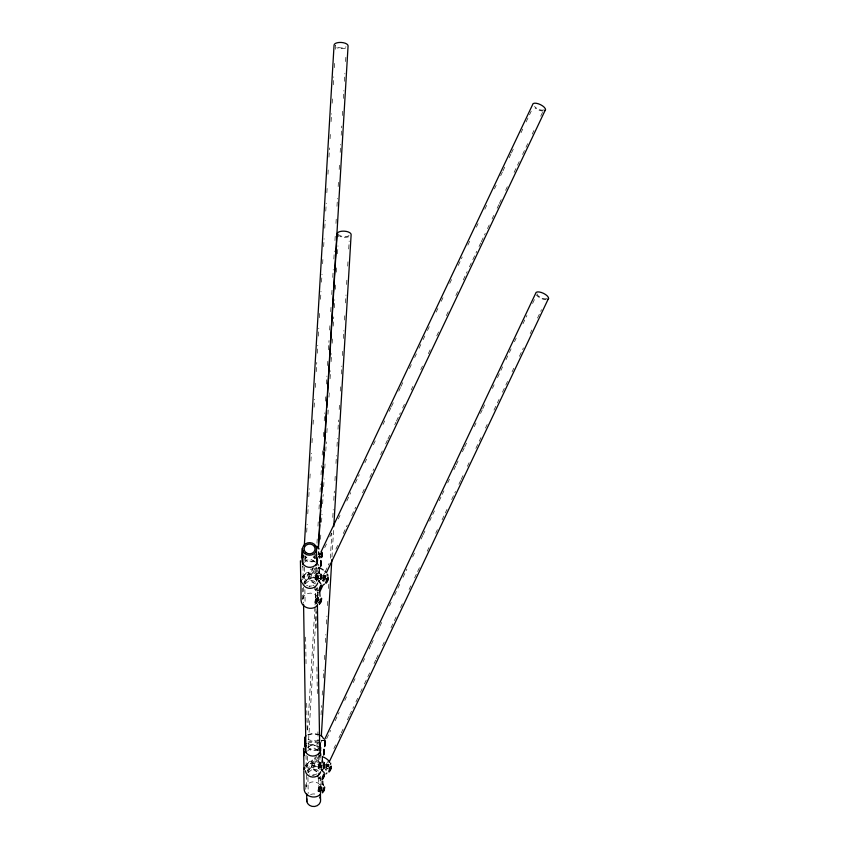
<?xml version="1.0" encoding="UTF-8"?>
<svg xmlns="http://www.w3.org/2000/svg" width="849" height="849" viewBox="0 0 849 849"><rect width="100%" height="100%" fill="white"/><g stroke="black" fill="none" stroke-linecap="round" stroke-linejoin="round"><path stroke-width="0.64" stroke-dasharray="4.25 3.18" d="M317.537 575.187L317.452 579.559M320.593 763.898L320.901 766.785L320.094 768.398A2.876 0.573 -66.5 0 1 320.115 767.698L320.858 764.036M320.275 573.691L316.401 573.51L316.125 579.75L316.412 574.985M321.357 578.477L316.168 578.243L316.359 575.017M316.168 578.243L316.412 573.531M323.151 765.639L319.256 765.458L319.182 768.462L319.468 762.243L319.16 766.976L324.414 767.188M305.12 558.515L305.279 555.883M306.691 532.196L307.158 524.3M307.784 513.772L308.251 505.877M308.803 496.665L309.269 488.769M309.896 478.242L310.288 471.662M310.904 461.134L311.381 453.239M312.007 442.711L312.39 436.131M313.101 424.288L313.493 417.708M314.119 407.18L314.586 399.285M315.287 387.441L315.605 382.177M316.221 371.65L316.773 362.438M317.324 353.226L317.791 345.331M318.333 336.119L318.81 328.223M319.436 317.696L319.818 311.116M320.529 299.272L320.996 291.366M321.538 282.155L322.015 274.259M322.641 263.731L323.023 257.151M323.649 246.624L324.127 238.728M324.753 228.201L325.22 220.305M325.761 211.093L326.239 203.198M326.854 192.67L327.247 186.09M327.958 174.247L328.34 167.667M328.966 157.139L329.518 147.928M330.07 138.716L330.452 132.136M331.078 121.609L331.556 113.713M332.171 103.185L332.564 96.606M333.275 84.762L333.742 76.866M334.283 67.655L334.676 61.075M335.387 49.231L335.62 45.284A5.465 2.398 3.4 0 0 339.897 47.809A5.465 2.398 3.4 0 0 345.999 46.791M316.964 543.211L317.282 537.948M317.982 526.104L318.375 519.524M319.001 508.997L319.468 501.101M320.02 491.889L320.487 483.994M321.028 474.782L321.58 465.57M322.206 455.043L322.599 448.463M323.299 436.619L323.692 430.04M324.233 420.828L324.711 412.932M325.411 401.089L325.804 394.509M326.43 383.981L326.897 376.086M327.523 365.558L327.916 358.978M328.457 349.767L329.009 340.555M329.635 330.028L330.028 323.448M330.728 311.604L331.121 305.024M331.747 294.497L332.139 287.917M332.755 277.39L333.233 269.494M333.859 258.956L334.326 251.06M334.952 240.532L335.344 233.953M335.971 223.425L336.353 216.845M336.979 206.318L337.456 198.422M338.157 186.578L338.549 179.999M339.176 169.471L339.558 162.891M340.184 152.364L340.661 144.468M341.202 135.256L341.754 126.045M342.38 115.517L342.773 108.937M343.399 98.41L343.866 90.514M344.407 81.302L344.874 73.407M345.585 61.563L345.978 54.983M307.635 730.044L314.99 606.345M315.064 605.029L315.998 589.238M316.475 581.342L317.25 568.183M308.176 747.226L316.231 611.683M316.698 603.788L317.409 591.944M318.11 580.1L318.343 576.153M319.436 557.729L319.755 552.455M320.529 539.295L320.922 532.716M321.548 522.188L322.015 514.292M322.641 503.765L323.193 494.553M323.66 486.657L324.127 478.762M324.753 468.234L325.146 461.654M325.772 451.127L326.313 441.915M326.865 432.703L327.258 426.124M327.958 414.28L328.351 407.7M328.977 397.173L329.37 390.593M330.07 378.75L330.537 370.854M331.089 361.642L331.556 353.746M332.182 343.219L332.575 336.639M333.201 326.112L333.742 316.9M334.294 307.688L334.761 299.793M335.387 289.265L335.779 282.685M336.406 272.158L336.798 265.578M337.499 253.734L337.966 245.839M338.518 236.627L338.677 233.995M321.039 714.816L321.58 705.604M322.206 695.076L322.599 688.497M323.225 677.969L323.692 670.073M324.318 659.546L324.711 652.966M325.337 642.438L325.804 634.543M326.43 624.015L326.897 616.119M327.523 605.592L327.916 599.012M328.542 588.484L328.86 583.221M330.346 558.217L331.832 533.214M332.766 517.412L333.233 509.517M333.784 500.305L334.326 491.093M334.952 480.566L335.344 473.986M335.971 463.458L336.437 455.563M336.989 446.351L337.456 438.455M338.008 429.244L338.549 420.032M339.176 409.505L339.568 402.925M340.269 391.081L340.661 384.501M341.287 373.974L341.754 366.078M342.38 355.551L342.773 348.971M343.399 338.443L343.866 330.548M344.492 320.02L344.885 313.44M345.511 302.913L345.978 295.017M346.604 284.489L346.997 277.91M347.697 266.066L348.09 259.486M348.716 248.959L349.183 241.063M319.224 766.955L319.415 763.718L319.373 765.214L321.973 765.331M331.98 556.965L333.699 528.014M320.933 756.13L321.071 753.668M317.802 575.325L317.048 579.018A2.876 0.573 -66.5 0 0 317.038 579.687L317.282 579.75M320.678 753.53L320.455 754.697M318.736 552.444L318.322 554.132M319.436 762.296L323.331 762.402M302.382 567.206L302.584 566.336M315.404 601.039L316.815 598.057L315.404 601.039L320.19 602.854M327.024 578.583L323.427 577.224L323.087 578.657L326.674 580.016M318.46 789.75L319.871 786.768L318.46 789.75L323.246 791.565M330.081 767.294L326.483 765.936L326.143 767.369L329.73 768.727M321.538 742.196L321.782 741.156A2.918 0.541 -68.1 0 0 321.792 740.328L321.559 740.328M317.229 602.047L315.786 602.684A2.876 0.923 -47.2 0 1 315.817 602.005L318.163 596.985L318.195 600.593A7.8 7.004 -0.9 0 0 310.331 593.101A7.8 7.004 -0.9 0 0 302.647 600.795L302.446 588.304M318.842 791.385A2.876 0.923 -47.2 0 1 318.874 790.716L321.219 785.696L321.251 789.294A7.8 7.004 -0.9 0 0 313.387 781.812A7.8 7.004 -0.9 0 0 305.704 789.496L305.629 784.593M317.781 600.933L318.173 597.749M320.837 789.644L321.23 786.461M317.929 592.772L318.088 592.124L318.173 597.218M325.093 577.628L326.525 574.614M329.104 764.323L328.33 765.925A2.918 0.913 -48.9 0 0 328.351 765.098C324.944 765.862 324.955 775.562 327.884 766.859M303.868 582.998L310.49 569M305.003 583.634L312.336 568.14M308.59 578.18L313.684 567.419M318.768 556.657L320.466 553.07M310.023 578.721L315.117 567.96M319.638 558.398L320.773 555.999M324.732 547.637L326.43 544.05M329.826 536.876L332.649 530.89M338.316 518.93L340.003 515.343M346.795 500.995L350.754 492.632M355.285 483.06L359.244 474.687M364.9 462.737L366.598 459.15M373.38 444.802L376.213 438.816M383.005 424.468L384.703 420.881M389.203 411.362L390.922 407.732M391.453 406.607L394.265 400.664M398.765 391.145L400.452 387.579M401.015 386.391L402.797 382.612M409.462 368.54L412.274 362.597M414.683 357.503L416.381 353.916M419.024 348.323L421.836 342.38M423.163 339.568L424.861 335.981M427.44 330.526L429.392 326.419M436.174 312.071L437.872 308.484M441.268 301.299L442.966 297.712M449.758 283.364L451.53 279.618M458.237 265.429L462.196 257.067M467.852 245.106L470.686 239.121M476.342 227.171L478.04 223.584M484.832 209.225L487.655 203.251M494.447 188.903L496.145 185.315M500.666 175.754L502.364 172.167M502.926 170.967L505.76 164.993M509.156 157.808L510.854 154.221M511.416 153.032L514.239 147.047M521.031 132.699L522.729 129.112M526.125 121.938L528.948 115.963M529.521 114.764L531.219 111.177M322.907 576.556L324.605 572.969M325.167 571.77L329.125 563.396M335.917 549.048L337.615 545.461M343.272 533.512L347.23 525.138M351.751 515.566L355.71 507.203M362.502 492.855L364.2 489.268M369.856 477.308L373.815 468.935M380.607 454.586L382.305 450.999M385.69 443.825L387.388 440.238M387.961 439.039L390.784 433.064M394.743 424.691L395.878 422.303M396.441 421.104L400.346 412.847M402.67 407.955L404.368 404.368M411.149 390.009L412.847 386.422M420.764 369.686L422.462 366.099M428.352 353.651L430.952 348.164M436.779 335.843L439.591 329.89M446.351 315.616L449.163 309.673M455.839 295.548L458.725 289.445M463.225 279.937L467.173 271.606M469.423 266.851L472.246 260.876M472.819 259.677L476.777 251.304M479.038 246.518L480.736 242.931M481.298 241.742L485.257 233.369M487.517 228.583L489.215 224.996M492.049 219.021L493.747 215.434M497.143 208.26L498.841 204.673M499.403 203.473L502.226 197.499M505.622 190.325L507.32 186.738M514.112 172.389L516.935 166.404M517.508 165.215L519.206 161.628M522.591 154.444L525.425 148.469M525.987 147.27L527.685 143.683M532.217 134.121L533.915 130.534M540.696 116.186L543.53 110.2M323.427 577.224L322.365 578.774L324.753 579.687M322.641 580.684L325.464 574.709M307.476 770.542L313.546 757.711M308.06 772.346L315.393 756.841M311.647 766.891L316.741 756.13M313.079 767.432L318.736 755.472M326.653 738.736L330.622 730.363M335.143 720.801L339.101 712.428M344.758 700.467L346.456 696.88M353.248 682.532L356.071 676.557M362.863 662.209L364.561 658.622M369.082 649.05L370.78 645.463M371.353 644.264L374.176 638.289M377.572 631.115L379.27 627.528M379.832 626.329L382.666 620.354M389.447 606.027L391.145 602.419M394.509 595.319L397.374 589.259M397.884 588.177L399.635 584.483M403.031 577.309L406.883 569.148M412.646 556.976L415.331 551.309M421.125 539.041L422.823 535.454M423.205 534.658L424.893 531.092M429.615 521.106L431.313 517.519M432.735 514.505L434.423 510.949M439.23 500.772L440.928 497.185M442.265 494.373L443.942 490.828M447.72 482.837L449.418 479.25M453.939 469.688L455.637 466.101M456.2 464.902L459.033 458.927M462.429 451.753L464.127 448.166M464.69 446.967L467.523 440.992M474.304 426.644L476.002 423.046M480.534 413.484L482.221 409.897M482.794 408.698L485.617 402.723M492.409 388.375L494.107 384.788M497.503 377.614L500.326 371.629M500.899 370.44L502.587 366.853M505.983 359.679L508.816 353.693M509.379 352.505L511.077 348.918M514.473 341.744L516.171 338.157M522.952 323.798L526.921 315.435M532.578 303.475L535.401 297.5M325.952 765.267L327.65 761.68M333.88 748.521L335.578 744.934M338.974 737.76L340.661 734.173M341.234 732.974L344.057 726.999M347.453 719.825L349.151 716.238M349.714 715.038L353.672 706.676M355.943 701.89L357.641 698.303M360.464 692.317L362.162 688.73M364.423 683.954L367.256 677.969M367.819 676.78L370.652 670.795M374.038 663.621L375.736 660.034M376.309 658.845L379.132 652.86M382.528 645.686L384.226 642.099M391.018 627.751L393.84 621.776M394.403 620.577L396.101 616.99M400.601 607.481L402.33 603.83M409.112 589.482L410.81 585.895M414.609 577.882L416.286 574.327M417.602 571.547L420.425 565.572M427.217 551.224L428.915 547.637M435.707 533.289L437.405 529.702M442.085 519.79L444.897 513.847M445.322 512.955L447.02 509.368M451.657 499.573L455.499 491.433M458.895 484.259L460.657 480.534M461.156 479.473L464.032 473.402M467.385 466.324L469.094 462.694M475.864 448.389L478.698 442.403M479.261 441.215L480.959 437.628M485.49 428.055L487.188 424.468M493.969 410.12L496.803 404.145M497.365 402.946L499.063 399.359M502.459 392.185L505.282 386.21M505.855 385.011L507.553 381.424M512.074 371.862L513.772 368.264M519.429 356.315L523.387 347.941M530.179 333.593L531.877 330.006M537.534 318.046L541.492 309.673M326.483 765.936L325.422 767.485L327.81 768.387M325.698 769.396L328.521 763.421M324.827 578.148C321.92 586.691 321.888 577.14 325.294 576.386A2.918 0.913 -48.9 0 1 325.263 577.224M317.356 588.208L315.563 589.429A2.876 0.923 -47.2 0 1 315.531 589.026L315.839 603.512M320.413 776.92L318.619 778.14A2.876 0.923 -47.2 0 1 318.577 777.96M320.625 790.175L318.842 791.385M320.476 762.275L320.498 763.389M304.642 581.958L308.102 578.795L307.158 579.411M307.699 770.669L311.159 767.507L310.203 768.122M318.343 551.808L318.736 551.617A2.918 0.541 -68.1 0 1 318.725 552.466M304.494 562.325L306.393 560.489L309.323 559.332A5.54 5.232 7.5 0 1 311.222 559.417L315.159 561.9M302.414 576.821C306.553 571.09 316.889 572.3 319.086 579.188M307.55 751.036L309.45 749.2L312.379 748.043A5.54 5.232 7.5 0 1 314.279 748.128L318.216 750.612M305.47 765.533C309.726 759.579 320.582 761.182 322.312 768.483M305.247 583.815L308.58 581.098L312.358 580.599A5.54 5.094 45.7 0 1 314.109 581.268L315.626 582.478M308.304 772.516L311.636 769.81L315.414 769.311A5.54 5.094 45.7 0 1 317.165 769.969L319.097 771.677M304.568 559.056L306.935 557.241M307.625 747.767C310.023 744.743 315.276 744.17 318.142 747.322M306.139 557.719L305.322 558.345M309.195 746.43L308.378 747.056M307.975 578.869L313.217 577.904L317.346 580.907M311.031 767.581L316.274 766.615L320.402 769.619M308.07 742.026L313.323 740.848L318.417 742.482M307.858 734.512L312.453 733.61L318.301 734.258M318.364 557.793L320.529 557.878M318.46 553.049L322.355 553.219M318.407 553.177L320.996 553.293M318.428 554.546L321.028 554.662M318.311 554.79L320.901 554.906M318.269 556.286L320.933 556.275M316.295 575.134L321.495 575.367M316.316 576.503L318.916 576.62M316.199 576.758L318.799 576.874M316.221 578.127L321.421 578.36M321.559 740.254L324.138 740.37M319.351 763.845L323.246 764.026M319.277 766.838L324.477 767.061M321.697 740.264L323.851 740.37M309.025 586.723L310.012 586.839M312.082 775.434L314.289 775.784M320.062 755.536L320.826 755.737M323.819 575.792L326.207 576.704M323.066 577.288L326.653 578.647M322.387 580.143L324.774 581.056M314.809 589.217L317.176 590.119M316.454 598.12L321.24 599.935M316.475 599.49L318.874 600.392M315.754 599.606L318.142 600.519M315.775 600.975L319.362 602.334M315.021 602.472L317.388 603.363M326.876 764.503L329.263 765.405M326.122 765.989L330.908 767.804M320.232 778.83L317.866 777.928A3.12 0.552 -69.2 0 0 318.014 777.875M319.511 786.821L324.297 788.636M319.532 788.201L321.92 789.103M318.799 788.318L321.198 789.22M318.831 789.687L322.418 791.045M318.078 791.183L320.444 792.075M318.449 755.971L320.381 757.414M313.175 557.231L315.085 558.61M316.008 589.068L317.324 590.246M319.065 777.78L320.381 778.957M316.369 567.811L317.324 568.713M321.431 766.329L320.964 765.618M318.407 564.192L318.842 565.859M321.134 780.836L321.23 785.93M320.689 752.967L320.731 755.599M319.829 755.313L320.052 769.82M320.158 776.421L320.402 792.244M316.773 567.429L317.017 582.021M317.102 587.317L317.324 600.583M317.324 693.569L316.857 664.491M317.919 731.838L318.237 751.641M318.322 756.915L318.545 771.433M318.651 778.034L318.884 792.552M315.021 554.471L315.159 562.42M315.244 567.726L315.488 582.308M315.924 608.818L316.263 628.695M304.526 567.185L304.802 584.345M304.887 589.62L305.109 604.138M305.629 637.132L306.086 666.168M306.701 703.248L307.136 729.758M307.582 756.268L307.847 772.176M307.932 777.472L308.198 793.38M302.987 566.166L303.21 580.674M303.316 587.275L303.56 603.098M306.033 755.228L306.277 769.82M306.362 775.116L306.606 789.708M320.911 766.222L320.922 768.154A7.8 7.004 -0.9 0 0 314.183 760.853A7.8 7.004 -0.9 0 0 305.513 766.307M317.855 577.511L317.866 579.442A7.8 7.004 -0.9 0 0 311.137 572.141A7.8 7.004 -0.9 0 0 302.456 577.596M310.628 794.558A7.025 6.304 -0.9 0 1 316.719 794.558M305.587 768.462A7.8 7.004 -0.9 0 1 313.079 763.081A7.8 7.004 -0.9 0 1 320.71 768.271M328.839 764.1A7.8 3.131 25.3 0 1 325.443 764.323M320.805 762.752A7.8 3.131 25.3 0 1 315.414 757.977M318.492 755.727A7.8 3.131 25.3 0 1 320.635 756.088M320.646 791.544A7.8 7.004 -0.9 0 1 320.052 792.563M325.761 766.053A3.12 0.552 -69.2 0 1 327.003 764.843A3.12 0.552 -69.2 0 1 325.804 768.791M546.194 299.75A7.025 2.823 25.3 0 1 536.324 294.943M316.719 771.794A7.025 2.823 25.3 0 1 312.262 765.787A7.025 2.823 25.3 0 1 322.089 768.451M317.027 771.253A5.465 2.197 25.3 0 1 313.557 766.583A5.465 2.197 25.3 0 1 321.209 768.653M546.671 298.572A5.465 2.197 25.3 0 1 541.046 297.734A5.465 2.197 25.3 0 1 537.099 293.913M307.858 743.682A7.8 7.004 -0.9 0 1 318.407 744.159M318.555 740.498A7.8 3.417 3.4 0 1 308.134 739.277M308.028 735.064A7.8 3.417 3.4 0 1 318.417 734.756M317.038 773.853A7.8 7.004 -0.9 0 1 309.62 774.076M318.035 750.081A7.025 3.078 3.4 0 1 309.301 749.688M309.216 744.86A7.025 3.078 3.4 0 1 317.961 745.252M348.536 236.839A7.025 3.078 3.4 0 1 339.791 236.447M318.555 748.733A5.465 2.398 3.4 0 1 310.256 749.189A5.465 2.398 3.4 0 1 310.203 745.443A5.465 2.398 3.4 0 1 318.524 746.653M349.056 235.502A5.465 2.398 3.4 0 1 344.163 236.638A5.465 2.398 3.4 0 1 339.229 235.056M314.385 554.694A7.8 7.004 -0.9 0 1 315.35 555.448M313.992 585.141A7.8 7.004 -0.9 0 1 312.825 585.64M311.583 585.959A7.8 7.004 -0.9 0 1 309.015 586.033M307.762 585.789A7.8 7.004 -0.9 0 1 306.563 585.364M315.595 583.889A7.025 2.823 25.3 0 1 308.739 577.553A7.025 2.823 25.3 0 1 318.248 579.188M543.137 111.039A7.025 2.823 25.3 0 1 535.082 107.993M313.971 582.541A5.465 2.197 25.3 0 1 310.14 578.233A5.465 2.197 25.3 0 1 316.125 578.71M543.615 109.861A5.465 2.197 25.3 0 1 539.104 109.5A5.465 2.197 25.3 0 1 534.562 106.433M302.531 579.75A7.8 7.004 -0.9 0 1 310.023 574.37A7.8 7.004 -0.9 0 1 317.653 579.559M325.783 575.389A7.8 3.131 25.3 0 1 322.387 575.611M317.749 574.041A7.8 3.131 25.3 0 1 312.252 568.66M322.567 577.638A3.12 0.552 -69.2 0 1 323.947 576.131A3.12 0.552 -69.2 0 1 322.609 580.366M315.149 588.983A3.12 0.552 -69.2 0 1 314.682 589.015M314.99 561.369A7.025 3.078 3.4 0 1 304.282 559.82M304.239 557.135A7.025 3.078 3.4 0 1 306.16 556.159M313.079 555.999A7.025 3.078 3.4 0 1 314.905 556.541M345.479 48.138A7.025 3.078 3.4 0 1 336.735 47.746M314.003 560.786A5.465 2.398 3.4 0 1 306.34 560.064A5.465 2.398 3.4 0 1 307.147 556.732M313.939 557.04A5.465 2.398 3.4 0 1 315.467 557.942M318.959 790.079A3.12 0.552 -69.2 0 0 320.317 785.367A3.12 0.552 -69.2 0 0 318.226 789.315A3.12 0.552 -69.2 0 0 318.959 790.079M315.902 601.379A3.12 0.552 -69.2 0 0 317.261 596.656A3.12 0.552 -69.2 0 0 315.17 600.614A3.12 0.552 -69.2 0 0 315.902 601.379"/><path stroke-width="1.27" d="M322.705 781.133L322.79 784.359M320.635 750.792L320.264 749.02L320.285 750.145M315.881 565.805L315.902 564.712M318.937 754.283L318.959 753.424M322.206 554.959C322.111 559.788 322.418 549.887 322.323 554.715M320.062 743.437L319.977 746.409A7.025 3.078 3.4 0 1 319.967 749.094M324.456 765.692C324.36 770.521 324.668 760.619 324.573 765.448M319.139 568.066L319.086 567.365M320.858 562.505L320.593 566.697L320.848 560.489L320.89 561.189M323.883 752.012L323.925 749.221L323.681 755.217M320.031 743.299L319.977 744.955L320.179 743.193M320.222 743.342L319.988 746.43M301.512 557.942L302.074 548.496M304.271 546.607L334.06 45.209A7.025 3.078 3.4 0 1 341.022 42.439A7.025 3.078 3.4 0 1 348.079 45.846L318.216 548.55M304.642 745.348L305.131 737.208L305.937 735.701M304.271 751.662L304.027 755.631L304.282 754.188M304.579 746.409L305.131 737.208M318.428 548.443L319.84 524.756M319.988 522.124L320.699 510.281M320.848 507.649L321.559 495.805M321.707 493.173L322.418 481.33M322.567 478.698L323.278 466.854M323.427 464.223L324.138 452.379M324.286 449.747L326.632 410.269M326.791 407.637L327.502 395.793M327.65 393.161L337.117 233.921A7.025 3.078 3.4 0 1 344.078 231.151A7.025 3.078 3.4 0 1 351.136 234.547L333.774 526.698M321.346 735.945L331.821 559.597M321.729 556.806C321.378 560.382 321.75 550.131 321.909 552.423M320.922 578.827C320.572 582.403 320.943 572.152 321.102 574.444M321.23 562.802L321.315 561.815L321.166 565.413L321.251 564.426M324.286 751.503L324.371 750.527L324.222 754.114L324.307 753.137M303.549 748.277L304.027 769.555M330.611 764.333L330.654 763.102M317.43 563.216L317.133 560.786M300.917 580.079L301.055 600.169C301.299 608.064 312.644 611.11 317.558 605.326M303.868 769.385L304.313 767.613M319.691 592.093L320.084 596.285M320.37 752.511L320.487 751.927M318.98 581.416L319.203 580.631M317.027 564.925L317.176 564.373M322.132 769.778L322.907 769.661M322.217 769.544L321.888 770.489M321.039 551.871L532.61 104.65A7.025 2.823 25.3 0 1 540.452 104.639A7.025 2.823 25.3 0 1 544.909 110.646M326.6 572.311L545.525 109.553M319.808 591.849L322.949 585.216L324.498 584.07M324.658 739.383L535.666 293.361A7.025 2.823 25.3 0 1 543.509 293.351A7.025 2.823 25.3 0 1 547.966 299.357M329.094 762.222L548.581 298.264M318.98 567.472L318.884 567.843M326.005 773.927L326.918 772.983M305.364 744.212L305.948 743.586M320.614 794.027C315.701 799.811 304.356 796.765 304.112 788.87L303.815 770.595M321.93 769.916L322.535 770.287M319.16 567.705L319.171 568.395L319.638 567.705M319.373 580.96L318.874 581.204L319.383 580.366M320.731 780.104L320.338 780.061M324.233 772.558L322.652 771.295M322.312 756.48L322.397 762.179L322.185 760.863L322.864 761.309M320.805 583.719L319.479 582.021M321.612 735.722L323.596 738.768M327.894 576.142L327.555 574.221M319.277 572.332L318.853 571.918L319.341 573.468L319.256 567.769M316.061 554.301L316.709 554.885M323.565 785.41L322.747 783.977M301.628 582.52L300.716 579.05L300.419 560.775M319.489 582.149L319.479 581.576L319.521 582.403M319.744 750.038L317.388 604.562M320.423 793.56L320.508 798.835M316.433 547.531L316.656 560.796M302.732 550.343L302.966 564.85M303.581 604.414L305.98 752.575M306.669 793.688L306.807 801.647M319.744 797.084A7.025 6.304 -0.9 0 1 314.682 806.476A7.025 6.304 -0.9 0 1 306.818 798.845M323.628 777.228A3.12 0.552 -69.2 0 1 322.047 778.989A3.12 0.552 -69.2 0 1 323.915 774.065A3.12 0.552 -69.2 0 1 323.915 776.464M320.752 771.709A7.8 7.004 -0.9 0 1 312.612 777.079A7.8 7.004 -0.9 0 1 305.407 770.765M322.991 756.884A7.8 3.131 25.3 0 1 329.55 762.19M323.522 791.194A3.12 0.552 -69.2 0 1 322.259 792.234A3.12 0.552 -69.2 0 1 323.84 787.766A3.12 0.552 -69.2 0 1 324.562 788.275M324.371 788.965A3.12 0.552 -69.2 0 1 323.84 790.483M330.452 769.65A3.12 0.552 -69.2 0 1 328.871 771.773A3.12 0.552 -69.2 0 1 330.144 767.528A3.12 0.552 -69.2 0 1 331.28 766.87M330.983 768.133A3.12 0.552 -69.2 0 1 330.739 768.886M317.908 776.464A3.12 0.552 -69.2 0 1 317.982 776.166M318.799 773.927A3.12 0.552 -69.2 0 1 319.203 773.099M319.871 746.048A7.8 7.004 -0.9 0 1 312.411 756.066A7.8 7.004 -0.9 0 1 306.171 745.433M319.436 735.149A7.8 3.417 3.4 0 1 320.317 735.595M316.178 556.339A7.8 7.004 -0.9 0 1 314.746 565.742A7.8 7.004 -0.9 0 1 304.186 565.275A7.8 7.004 -0.9 0 1 303.878 555.787M314.226 545.727A7.8 3.417 3.4 0 1 316.38 546.438M317.261 546.883A7.8 3.417 3.4 0 1 318.513 547.934M318.842 548.496A7.8 3.417 3.4 0 1 318.959 549.07M319.012 590.119A3.12 0.552 -69.2 0 1 320.476 585.99A3.12 0.552 -69.2 0 1 321.4 585.746M321.102 587.009A3.12 0.552 -69.2 0 1 320.572 588.516M319.935 589.875A3.12 0.552 -69.2 0 1 318.98 590.543M317.696 582.998A7.8 7.004 -0.9 0 1 310.193 588.378A7.8 7.004 -0.9 0 1 302.573 583.199M319.935 568.172A7.8 3.131 25.3 0 1 323.289 569.976M325.04 571.398A7.8 3.131 25.3 0 1 326.186 572.82M319.383 604.095A3.12 0.552 -69.2 0 1 319.68 601.612A3.12 0.552 -69.2 0 1 321.325 598.333A3.12 0.552 -69.2 0 1 321.315 600.254M320.784 601.771A3.12 0.552 -69.2 0 1 320.466 602.493M320.147 603.119A3.12 0.552 -69.2 0 1 319.595 603.957M325.836 582.531A3.12 0.552 -69.2 0 1 327.449 578.137A3.12 0.552 -69.2 0 1 328.117 578.742M327.682 580.175A3.12 0.552 -69.2 0 1 327.396 580.939M326.769 582.287A3.12 0.552 -69.2 0 1 325.814 582.966M314.788 588.028A3.12 0.552 -69.2 0 1 314.926 587.466M323.83 767.347L323.862 768.653L324.148 762.476L323.83 767.347M324.647 745.326L324.668 746.632L324.934 740.424L324.647 745.326M321.4 576.991C321.315 581.735 321.729 571.674 321.4 576.991M325.263 743.671C325.167 748.425 325.591 738.365 325.263 743.671M320.529 601.421C319.627 606.09 322.981 596.444 320.529 601.421M327.152 580.589C326.239 585.258 329.592 575.611 327.152 580.589M323.586 790.132C322.684 794.791 326.037 785.155 323.586 790.132M330.197 769.3C329.295 773.959 332.649 764.323 330.197 769.3M320.678 587.296L320.073 589.8L321.293 586.426L320.678 587.296M323.734 776.007L323.129 778.512L324.35 775.137L323.734 776.007M304.791 553.559A7.025 6.304 -0.9 0 0 316.422 550.343A7.025 6.304 -0.9 0 0 307.54 542.904A7.025 6.304 -0.9 0 0 304.791 553.559M305.863 552.529A5.465 4.903 -0.9 0 0 314.905 550.025A5.465 4.903 -0.9 0 0 307.996 544.251A5.465 4.903 -0.9 0 0 305.863 552.529"/></g></svg>
